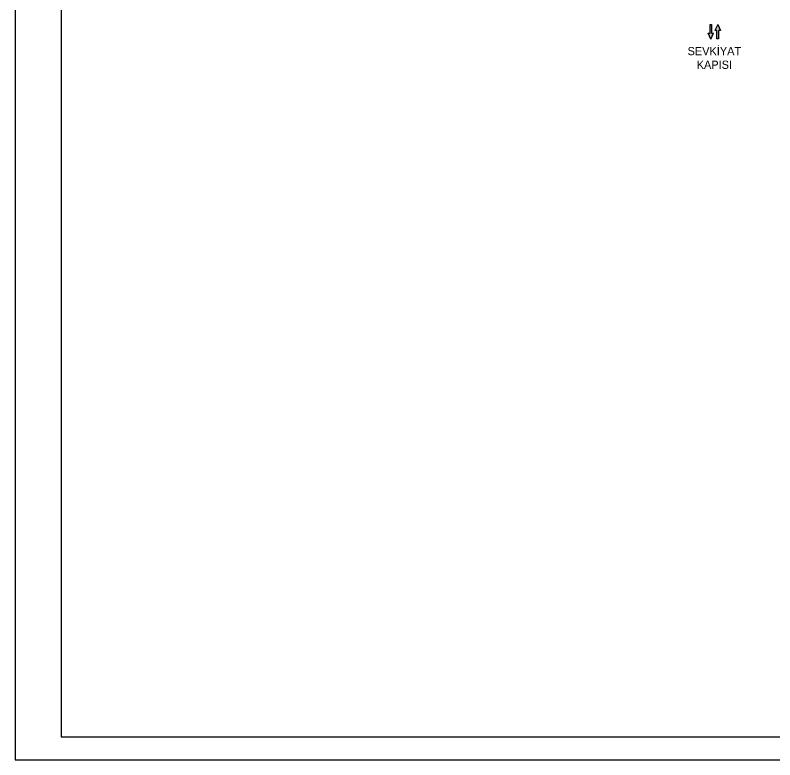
# Model space of a CAD drawing. Header units: millimetres. Extents: x 7703 to 14147, y -5820 to 95.
# Drawn here: x 9992 to 11382, y -5820 to -4457 of the extents above; entities that cross this region are included whole.
import ezdxf

# ---------------------------------------------------------------- set-up
doc = ezdxf.new("R2010")
doc.units = ezdxf.units.MM
doc.layers.add('A-FLOR-PFIX', color=140, linetype='Continuous')
doc.layers.add('görünüş', color=7, linetype='Continuous')
doc.styles.get("Standard").update_dxf_attribs({"font": 'stylu.ttf', "height": 10})

# ---------------------------------------------------------------- blocks, each defined once
blk = doc.blocks.new('LŞLŞLŞLŞL')
at = {"layer": 'görünüş'}
h = blk.add_hatch(color=256, dxfattribs=at)
h.set_gradient(color1=(255, 0, 0), one_color=1, tint=1)
h.paths.add_polyline_path([(-772.7, 8626.1), (-772.7, 8688.2), (-783.5, 8688.2), (-783.5, 8626.1), (-798.5, 8626.1), (-778.1, 8582.8), (-757.7, 8626.1)])
for p, q in [((-778.1, 8582.8), (-798.5, 8626.1)), ((-798.5, 8626.1), (-783.5, 8626.1)), ((-778.1, 8582.8), (-757.7, 8626.1)), ((-772.7, 8626.1), (-757.7, 8626.1))]:
    blk.add_line(p, q, dxfattribs=at)
blk.add_lwpolyline([(-783.5, 8626.1), (-783.5, 8688.2), (-772.7, 8688.2), (-772.7, 8626.1)], dxfattribs=at)

msp = doc.modelspace()

# ---------------------------------------------------------------- linework, layer by layer
for points in [[(9991.6, -5819.7), (14146.6, -5819.7), (14146.6, -2881.8), (9991.6, -2881.8)], [(10075.6, -5777.7), (14104.7, -5777.7), (14104.7, -2923.8), (10075.6, -2923.8)]]:
    msp.add_lwpolyline(points, close=True)

# ---------------------------------------------------------------- block references
at = {"layer": 'görünüş', "xscale": 0.25, "yscale": 0.25, "zscale": 0.25}
msp.add_blockref('LŞLŞLŞLŞL', (11459.8, -6646.2), dxfattribs=at)
at = {"layer": 'görünüş', "xscale": 0.25, "yscale": 0.25, "zscale": 0.25, "rotation": 180}
msp.add_blockref('LŞLŞLŞLŞL', (11083.3, -2328.4), dxfattribs=at)

# ---------------------------------------------------------------- texts
at = {"layer": 'A-FLOR-PFIX', "color": 6, "insert": (11271.7, -4515.1), "char_height": 15, "width": 150.928, "attachment_point": 2}
msp.add_mtext('SEVKİYAT\\PKAPISI', dxfattribs=at)

doc.saveas('drawing.dxf')
